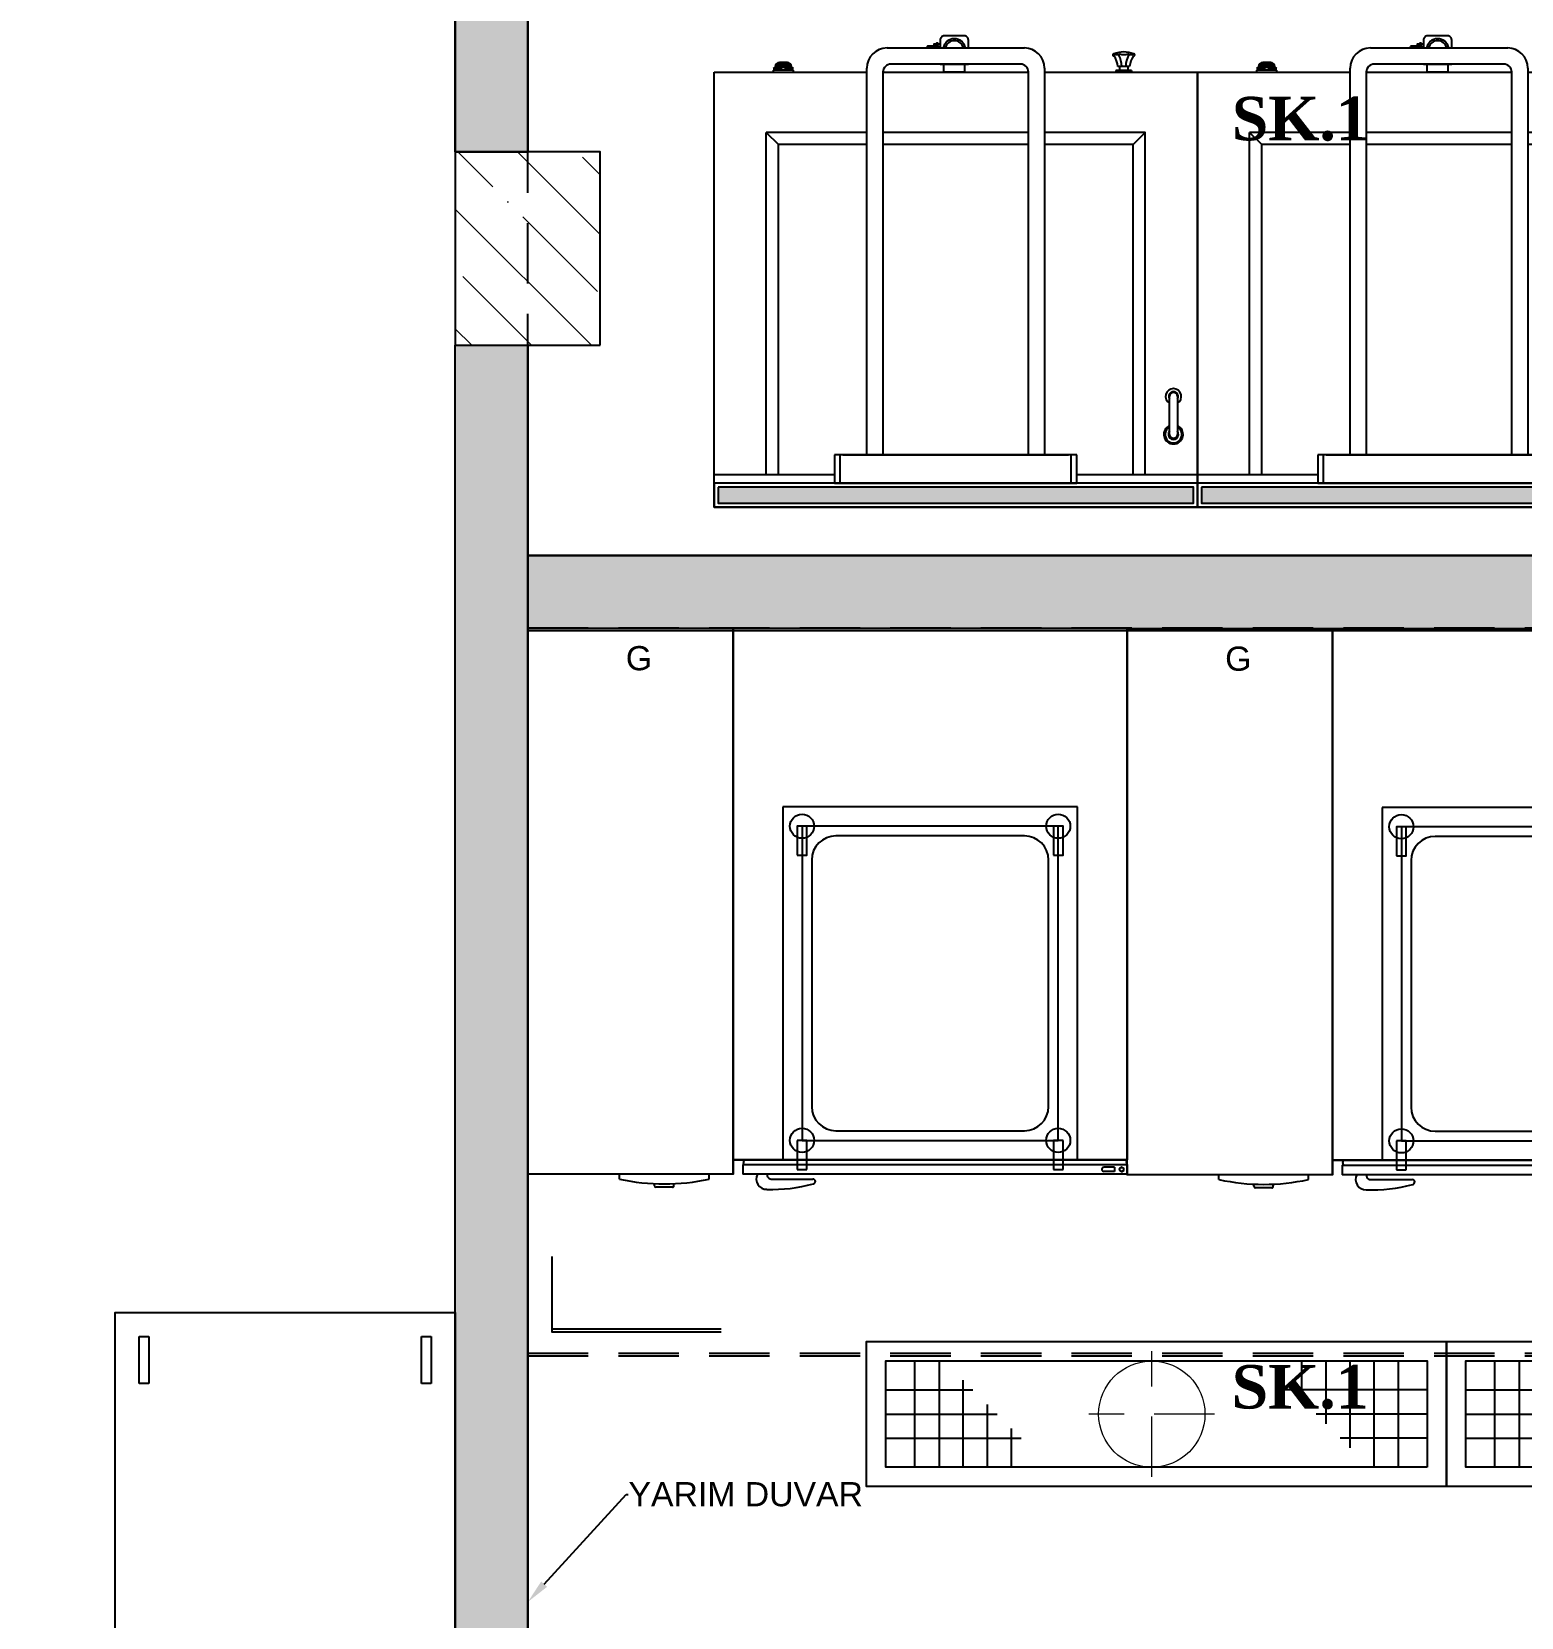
# Model space of a CAD drawing. Header units: millimetres. Extents: x 322668 to 332469, y 13187 to 20117.
# Drawn here: x 328759.9 to 329068.1, y 16436.3 to 16764.3 of the extents above; entities that cross this region are included whole.
import ezdxf
from ezdxf import colors
from ezdxf.entities.mleader import LeaderData, LeaderLine
from ezdxf.enums import TextEntityAlignment as Align
from ezdxf.math import Vec2, Vec3

# ---------------------------------------------------------------- set-up
doc = ezdxf.new("R2010")
doc.units = ezdxf.units.MM
doc.header["$LTSCALE"] = 50
doc.header["$MEASUREMENT"] = 0
doc.header["$PDMODE"] = 3
doc.header["$PDSIZE"] = -0.5
doc.linetypes.add('DASHED2', pattern=[0.375, 0.25, -0.125])
doc.linetypes.add('HIDDEN', pattern=[0.375, 0.25, -0.125])
doc.layers.get('0').update_dxf_attribs({"linetype": 'CONTINUOUS'})
doc.layers.get('DEFPOINTS').update_dxf_attribs({"linetype": 'CONTINUOUS'})
for name, color, linetype in [('-DWG_ANA', 7, 'CONTINUOUS'), ('-DWG_DETAY1', 7, 'CONTINUOUS'), ('-DWG_DETAY2', 7, 'CONTINUOUS'), ('Duvar h-190', 8, 'CONTINUOUS'), ('Mevcut ve İlave Duvar', 7, 'CONTINUOUS'), ('MIM_BA', 3, 'CONTINUOUS'), ('MIM_DOSEME', 7, 'CONTINUOUS'), ('MIM_DUVAR', 4, 'CONTINUOUS'), ('MIM_OLCU-DIS', 1, 'CONTINUOUS'), ('sıhhi tesisat', 162, 'CONTINUOUS'), ('Yarım Duvar', 3, 'CONTINUOUS')]:
    doc.layers.add(name, color=color, linetype=linetype)
for name, color, linetype, lineweight in [('GRC-Ekipman', 4, 'CONTINUOUS', 25), ('Tarama', 252, 'CONTINUOUS', 20), ('yerizg-a', 7, 'CONTINUOUS', 15), ('yerizg-b', 7, 'CONTINUOUS', 9)]:
    doc.layers.add(name, color=color, linetype=linetype, lineweight=lineweight)
doc.styles.add('ekp-yazı', font='arial.ttf', dxfattribs={"height": 10})
doc.styles.add('OLCU', font='TSIMPLEX.SHX', dxfattribs={"width": 0.7})
doc.styles.add('REF', font='calibri.ttf', dxfattribs={"height": 10})
doc.styles.add('ROMANS', font='romans.shx')
doc.styles.get("Standard").update_dxf_attribs({"font": 'arial.ttf', "height": 30})
doc.dimstyles.new('200-OLCU-DIŞ', dxfattribs={"dimtxt": 30, "dimasz": 10, "dimexe": 0, "dimexo": 0, "dimgap": 10, "dimtad": 1, "dimdec": 1, "dimdsep": 46, "dimtxsty": 'OLCU', "dimblk1": 'DOT', "dimblk2": 'DOT', "dimsah": 1, "dimcen": 0, "dimclrd": 7, "dimclre": 7, "dimclrt": 4, "dimadec": 0, "dimazin": 0, "dimtfac": 1, "dimtdec": 1, "dimtix": 1, "dimtmove": 2, "dimatfit": 3, "dimldrblk": 'DOT', "dimfxl": 0, "dimtolj": 1, "dimarcsym": 0})

# ---------------------------------------------------------------- blocks, each defined once
blk = doc.blocks.new('_DOT')
at = {"color": 0, "linetype": 'ByBlock'}
blk.add_line((-0.5, 0), (-1, 0), dxfattribs=at)
at = {"color": 0, "linetype": 'ByBlock', "const_width": 0.5}
blk.add_lwpolyline([(-0.25, 0, 1), (0.25, 0, 1)], format="xyb", close=True, dxfattribs=at)
blk = doc.blocks.new('*D159')
at = {"layer": 'DEFPOINTS', "color": 0}
for p in [(329577.75, 18407.96, -57.5), (327588.54, 14893), (330092.59, 14893)]:
    blk.add_point(p, dxfattribs=at)
at = {"layer": 'MIM_OLCU-DIS', "color": 7, "lineweight": -2}
for p, q in [((330052.83, 18407.96), (330092.59, 18407.96)), ((330092.59, 18397.96), (330092.59, 14903)), ((330052.59, 14893), (330092.59, 14893))]:
    blk.add_line(p, q, dxfattribs=at)
at = {"layer": 'MIM_OLCU-DIS', "color": 7, "lineweight": -2, "xscale": 10, "yscale": 10, "zscale": 10}
for p, rotation in [((330092.59, 18407.96), 90), ((330092.59, 14893), 270)]:
    blk.add_blockref('_DOT', p, dxfattribs=dict(at, rotation=rotation))
at = {"layer": 'MIM_OLCU-DIS', "color": 4, "insert": (330067.59, 16650.48), "char_height": 30, "attachment_point": 5, "rotation": 90, "style": 'OLCU'}
blk.add_mtext('\\A1;3515', dxfattribs=at)
blk = doc.blocks.new('100')
h = blk.add_hatch()
h.set_pattern_fill('ANGLE', color=1, scale=0.166667, angle=720, style=0)
h.set_pattern_definition([(360, (358730.5573, 8378.2852), (6e-16, 1.1641666), [0.8466666, -0.3175]), (90, (358730.5573, 8378.2852), (-1.1641666, 6e-16), [0.8466666, -0.3175])])
h.paths.add_polyline_path([(359843.4, 9476.25), (359745.06, 9476.25), (359745.06, 9472.92), (359843.4, 9472.92)])
at = {"layer": '-DWG_ANA', "color": 1}
for p, q in [((359744.23, 9472.08), (359744.23, 9562.08)), ((359744.23, 9562.08), (359753.37, 9562.08)), ((359753.37, 9562.08), (359775.85, 9562.08)), ((359779.18, 9562.08), (359809.28, 9562.08)), ((359812.61, 9562.08), (359844.23, 9562.08)), ((359844.23, 9562.08), (359844.23, 9472.08)), ((359844.23, 9472.08), (359744.23, 9472.08))]:
    blk.add_line(p, q, dxfattribs=at)
at = {"layer": '-DWG_DETAY1', "color": 1}
for p, q in [((359819.28, 9482.92), (359769.18, 9482.92)), ((359769.18, 9482.92), (359769.18, 9477.08)), ((359770.33, 9477.08), (359770.33, 9482.92)), ((359770.9, 9482.92), (359817.56, 9482.92)), ((359818.13, 9477.08), (359818.13, 9482.92)), ((359819.28, 9477.08), (359819.28, 9482.92)), ((359769.18, 9478.75), (359744.23, 9478.75)), ((359769.18, 9477.08), (359819.28, 9477.08)), ((359844.23, 9478.75), (359819.28, 9478.75))]:
    blk.add_line(p, q, dxfattribs=at)
at = {"layer": '-DWG_DETAY2', "color": 1}
blk.add_line((359844.23, 9477.08), (359744.23, 9477.08), dxfattribs=at)
at = {"color": 1}
for p, q in [((359780.02, 9567.08), (359808.44, 9567.08)), ((359756.91, 9563.2), (359756.49, 9562.82)), ((359758.16, 9562.82), (359756.49, 9562.82)), ((359760.66, 9562.52), (359756.49, 9562.52)), ((359756.49, 9562.52), (359756.49, 9562.08)), ((359756.91, 9563.22), (359756.91, 9563.2)), ((359760.13, 9563.03), (359757.03, 9563.03)), ((359760.04, 9563.22), (359757.12, 9563.22)), ((359760, 9563.42), (359757.15, 9563.42)), ((359759.9, 9563.61), (359757.26, 9563.61)), ((359759.61, 9563.81), (359757.55, 9563.81)), ((359759.41, 9564.05), (359757.74, 9564.05)), ((359758.16, 9562.52), (359758.16, 9562.82)), ((359760.66, 9562.82), (359758.99, 9562.82)), ((359758.99, 9562.52), (359758.99, 9562.82)), ((359760.24, 9563.2), (359760.24, 9563.22)), ((359760.66, 9562.82), (359760.24, 9563.2)), ((359760.66, 9562.08), (359760.66, 9562.52)), ((359775.85, 9482.92), (359775.85, 9562.92)), ((359807.61, 9563.75), (359780.85, 9563.75)), ((359812.61, 9562.92), (359812.61, 9482.92)), ((359756.49, 9562.08), (359760.66, 9562.08)), ((359779.18, 9562.08), (359779.18, 9482.92)), ((359809.28, 9482.92), (359809.28, 9562.08)), ((359779.18, 9482.92), (359775.85, 9482.92)), ((359812.61, 9482.92), (359809.28, 9482.92)), ((359844.23, 9477.08), (359744.23, 9477.08))]:
    blk.add_line(p, q, dxfattribs=at)
at = {"color": 1, "linetype": 'ByBlock', "lineweight": -2}
for p, q in [((359830.63, 9562.42), (359827.35, 9562.42)), ((359827.35, 9562.42), (359827.35, 9562.08)), ((359830.22, 9563.23), (359827.76, 9563.23)), ((359828.17, 9562.42), (359828.17, 9563.23)), ((359829.81, 9563.23), (359829.81, 9562.42)), ((359830.63, 9562.42), (359830.63, 9562.08)), ((359838.47, 9487.14), (359838.47, 9495.01)), ((359840.09, 9495.01), (359840.09, 9487.14))]:
    blk.add_line(p, q, dxfattribs=at)
at = {"color": 1}
blk.add_lwpolyline([(359796.85, 9567.08), (359796.85, 9568.75, 0.414214), (359796.02, 9569.58), (359791.85, 9569.58, 0.414214), (359791.02, 9568.75), (359791.02, 9567.08)], format="xyb", dxfattribs=at)
for points in [[(359788.3, 9567.08), (359788.3, 9567.38)], [(359788.47, 9567.54), (359790.57, 9567.54), (359790.57, 9567.08)], [(359789.8, 9567.54), (359789.8, 9567.91), (359790.21, 9567.91)], [(359790.41, 9567.91), (359790.41, 9567.54)], [(359790.61, 9567.91), (359791.02, 9567.91), (359791.02, 9567.5)], [(359791.02, 9563.75), (359796.85, 9563.75)], [(359775.85, 9549.58), (359755.04, 9549.58)], [(359755.04, 9478.75), (359755.04, 9549.58)], [(359755.04, 9549.58), (359757.54, 9547.08)], [(359809.28, 9549.58), (359779.18, 9549.58)], [(359833.42, 9478.75), (359833.42, 9549.58), (359812.61, 9549.58)], [(359833.42, 9549.58), (359830.92, 9547.08)], [(359775.85, 9547.08), (359757.54, 9547.08)], [(359757.54, 9478.75), (359757.54, 9547.08)], [(359809.28, 9547.08), (359779.18, 9547.08)], [(359830.92, 9478.75), (359830.92, 9547.08), (359812.61, 9547.08)], [(359744.23, 9477.08), (359744.23, 9472.08), (359844.23, 9472.08), (359844.23, 9477.08), (359744.23, 9477.08), (359744.23, 9472.08)]]:
    blk.add_lwpolyline(points, dxfattribs=at)
for points in [[(359796.07, 9562.08), (359791.8, 9562.08), (359791.8, 9563.75), (359796.07, 9563.75)], [(359745.06, 9476.25), (359745.06, 9472.92), (359843.4, 9472.92), (359843.4, 9476.25)]]:
    blk.add_lwpolyline(points, close=True, dxfattribs=at)
at = {"color": 1, "linetype": 'ByBlock', "lineweight": -2}
blk.add_lwpolyline([(359827.35, 9562.08), (359830.63, 9562.08)], dxfattribs=at)
at = {"color": 1}
blk.add_circle((359790.41, 9567.91), 0.135, dxfattribs=at)
for centre, radius, start, end in [((359793.94, 9566.67), 2.33, 10.2866, 169.7134), ((359780.02, 9562.92), 4.17, 90, 180), ((359788.58, 9567.23), 0.32, 109.0567, 152.0066), ((359790.41, 9567.91), 0.197, 0, 180), ((359793.94, 9566.67), 1.91, 12.5939, 167.4061), ((359808.44, 9562.92), 4.17, 0, 90), ((359757.74, 9563.22), 0.833, 90, 180), ((359759.41, 9563.22), 0.833, 0, 90), ((359780.85, 9562.08), 1.67, 90, 180), ((359807.61, 9562.08), 1.67, 0, 90), ((359839.28, 9487.14), 1.99, 114.0472, 65.9528), ((359839.28, 9487.1), 1.73, 118.0665, 61.9335), ((359839.28, 9487.14), 1.04, 141.2269, 38.7731)]:
    blk.add_arc(centre, radius, start, end, dxfattribs=at)
at = {"color": 1, "linetype": 'ByBlock', "lineweight": -2}
for centre, radius, start, end in [((359826.93, 9565.64), 0.206, 89.9995, 270.0005), ((359828.99, 9560.92), 5.34, 67.3536, 112.6464), ((359827.55, 9567.26), 1.54, 246.4257, 288.1341), ((359828.17, 9565.64), 0.206, 89.9995, 213.5743), ((359823.66, 9563.23), 4.92, 0.0881, 28.907), ((359828.99, 9568.27), 2.55, 251.2127, 288.7873), ((359834.32, 9563.23), 4.92, 151.093, 179.9119), ((359830.43, 9567.27), 1.54, 246.481, 293.519), ((359829.81, 9565.64), 0.206, 326.4257, 90.0005), ((359831.05, 9565.64), 0.206, 269.9995, 90.0005), ((359831.05, 9565.64), 0.206, 90, 90.0005), ((359831.05, 9565.64), 0.206, 270, 90), ((359823.84, 9563.03), 3.93, 3.0274, 37.8848), ((359834.14, 9563.03), 3.93, 142.1152, 176.9726), ((359831.05, 9565.64), 0.206, 270, 270.0005), ((359839.28, 9494.99), 1.62, 300, 240), ((359839.28, 9495.01), 0.975, 326.4427, 213.5573), ((359839.28, 9495.01), 0.812, 0, 180), ((359839.28, 9487.14), 0.813, 180, 0)]:
    blk.add_arc(centre, radius, start, end, dxfattribs=at)
blk = doc.blocks.new('BGHGT')
at = {"color": 7, "linetype": 'HIDDEN'}
for p, q in [((360936.69, 9328.43, -417.9), (360936.69, 9178.43, -417.9)), ((361436.69, 9328.43, -417.9), (360936.69, 9328.43, -417.9)), ((361436.69, 9328.43, -417.9), (361436.69, 9178.43, -417.9)), ((360936.69, 9178.43, -417.9), (361436.69, 9178.43, -417.9))]:
    blk.add_line(p, q, dxfattribs=at)
at = {"color": 7, "elevation": -417.9}
blk.add_lwpolyline([(360941.69, 9198.43), (360941.69, 9183.43), (360976.69, 9183.43)], dxfattribs=at)
blk = doc.blocks.new('HarekeliT.180-70')
blk.add_lwpolyline([(0, 0), (179.95, 0), (179.95, -70.39), (0, -70.39)], close=True)
at = {"color": 253, "linetype": 'HIDDEN'}
for points in [[(5, -5), (14.72, -5), (14.72, -7.01), (5, -7.01)], [(174.95, -5), (165.23, -5), (165.23, -7.01), (174.95, -7.01)], [(5, -63.38), (14.72, -63.38), (14.72, -65.39), (5, -65.39)], [(174.95, -63.38), (165.23, -63.38), (165.23, -65.39), (174.95, -65.39)]]:
    blk.add_lwpolyline(points, close=True, dxfattribs=at)
blk = doc.blocks.new('Combi Electrolux-')
for p, q in [((329014.65, 16248.75), (329014.65, 16361.75)), ((329030.65, 16361.75), (329057.15, 16361.75)), ((329057.15, 16361.75), (329057.15, 16248.75)), ((329057.15, 16251.75), (329057.15, 16361.75)), ((329057.15, 16361.75), (329138.65, 16361.75)), ((329138.65, 16361.75), (329138.65, 16251.75)), ((329128.4, 16324.75), (329067.4, 16324.75)), ((329067.4, 16324.75), (329067.4, 16251.75)), ((329128.4, 16251.75), (329128.4, 16324.75)), ((329057.15, 16248.75), (329057.15, 16251.75)), ((329057.15, 16251.75), (329059.15, 16251.75)), ((329138.65, 16251.75), (329057.15, 16251.75)), ((329059.15, 16251.75), (329138.65, 16251.75)), ((329059.15, 16251.75), (329059.41, 16251.52)), ((329059.41, 16251.52), (329059.15, 16251.37)), ((329059.15, 16251.37), (329059.4, 16251.21)), ((329059.4, 16251.21), (329059.15, 16251.08)), ((329059.15, 16251.08), (329059.41, 16250.97)), ((329059.41, 16250.97), (329059.15, 16250.75)), ((329067.4, 16251.75), (329128.4, 16251.75)), ((329138.65, 16251.75), (329138.39, 16251.52)), ((329138.39, 16251.52), (329138.65, 16251.37)), ((329138.65, 16251.08), (329138.4, 16250.97)), ((329138.4, 16250.97), (329138.65, 16250.75)), ((329138.65, 16251.37), (329138.41, 16251.21)), ((329138.41, 16251.21), (329138.65, 16251.08)), ((329057.15, 16248.75), (329030.65, 16248.75)), ((329059.15, 16250.75), (329059.15, 16248.75)), ((329059.15, 16250.75), (329138.65, 16250.75)), ((329138.65, 16248.75), (329059.15, 16248.75)), ((329138.65, 16250.75), (329138.65, 16248.75)), ((329138.65, 16250.75), (329138.65, 16248.75))]:
    blk.add_line(p, q)
at = {"color": 33}
for p, q in [((329124.4, 16320.75), (329071.4, 16320.75)), ((329071.4, 16320.75), (329071.4, 16255.75)), ((329124.4, 16255.75), (329124.4, 16320.75)), ((329117.4, 16318.75), (329078.4, 16318.75)), ((329073.4, 16313.75), (329073.4, 16262.75)), ((329122.4, 16262.75), (329122.4, 16313.75)), ((329078.4, 16257.75), (329117.4, 16257.75)), ((329071.4, 16255.75), (329124.4, 16255.75)), ((329033.65, 16247.75), (329033.65, 16248.75)), ((329052.15, 16247.75), (329052.15, 16248.75)), ((329065.02, 16247.75), (329073.65, 16247.75)), ((329136.06, 16250.18), (329133.84, 16250.18)), ((329136.06, 16249.33), (329133.84, 16249.33)), ((329136.06, 16250.18), (329136.06, 16249.33)), ((329137.51, 16250.25), (329137.06, 16249.97)), ((329137.06, 16249.97), (329137.06, 16249.53)), ((329137.06, 16249.53), (329137.5, 16249.25)), ((329137.5, 16249.25), (329137.96, 16249.53)), ((329137.96, 16249.97), (329137.51, 16250.25)), ((329137.96, 16249.53), (329137.96, 16249.97)), ((329040.9, 16246.35), (329040.9, 16246.76)), ((329044.6, 16246.05), (329041.2, 16246.05)), ((329044.6, 16246.05), (329044.6, 16246.05)), ((329044.9, 16246.35), (329044.9, 16246.76))]:
    blk.add_line(p, q, dxfattribs=at)
at = {"color": 251}
for p, q in [((329072.4, 16255.75), (329070.4, 16255.75)), ((329070.4, 16255.75), (329070.4, 16249.75)), ((329072.4, 16249.75), (329072.4, 16255.75)), ((329125.4, 16255.75), (329123.4, 16255.75)), ((329123.4, 16255.75), (329123.4, 16249.75)), ((329125.4, 16249.75), (329125.4, 16255.75)), ((329070.4, 16249.75), (329072.4, 16249.75)), ((329123.4, 16249.75), (329125.4, 16249.75))]:
    blk.add_line(p, q, dxfattribs=at)
for points in [[(329070.4, 16314.75), (329072.4, 16314.75), (329072.4, 16320.75), (329070.4, 16320.75)], [(329123.4, 16314.75), (329125.4, 16314.75), (329125.4, 16320.75), (329123.4, 16320.75)]]:
    blk.add_lwpolyline(points, close=True, dxfattribs=at)
for centre in [(329071.4, 16320.75), (329124.4, 16320.75), (329071.4, 16255.75), (329124.4, 16255.75)]:
    blk.add_circle(centre, 2.5, dxfattribs=at)
at = {"color": 33}
blk.add_circle((329137.51, 16249.75), 0.422, dxfattribs=at)
for centre, radius, start, end in [((329078.4, 16313.75), 5, 90, 180), ((329117.4, 16313.75), 5, 0, 90), ((329078.4, 16262.75), 5, 180, 270), ((329117.4, 16262.75), 5, 270, 0), ((329042.9, 16289.82), 43.07, 257.5996, 282.4004), ((329064.05, 16247.76), 2.13, 152.4514, 271.8384), ((329065.05, 16248.65), 0.901, 173.6786, 268.011), ((329073.65, 16247.25), 0.5, 280.2235, 90), ((329133.84, 16249.75), 0.422, 90, 270), ((329041.2, 16246.35), 0.3, 180, 270), ((329044.6, 16246.35), 0.3, 269.9709, 0), ((329065.15, 16278.38), 32.77, 268.1836, 285.1943)]:
    blk.add_arc(centre, radius, start, end, dxfattribs=at)
at = {"layer": 'MIM_DOSEME'}
blk.add_lwpolyline([(329014.65, 16361.75), (329057.15, 16361.75), (329057.15, 16248.75), (329014.65, 16248.75)], close=True, dxfattribs=at)
at = {"color": 4, "style": 'ekp-yazı'}
blk.add_text('G', height=5, dxfattribs=at).set_placement((329034.93, 16353.02))
blk = doc.blocks.new('Y-SIFON')
at = {"layer": 'yerizg-a', "color": 0, "linetype": 'Continuous'}
blk.add_circle((0, 0), 11, dxfattribs=at)
at = {"layer": 'yerizg-b', "color": 0, "linetype": 'DASHED2'}
for points in [[(0, 13), (0, -13)], [(-13, 0), (13, 0)]]:
    blk.add_lwpolyline(points, dxfattribs=at)
blk = doc.blocks.new('120')
at = {"layer": 'sıhhi tesisat'}
for p, q in [((16088.22, 16465.14), (16088.22, 16435.14)), ((16093.22, 16465.14), (16093.22, 16442.14)), ((16098.22, 16465.14), (16098.22, 16447.14)), ((16082.22, 16459.14), (16104.22, 16459.14)), ((16104.22, 16454.14), (16082.22, 16454.14)), ((16082.22, 16449.14), (16100.22, 16449.14)), ((16082.22, 16444.14), (16095.22, 16444.14)), ((16082.22, 16439.14), (16090.22, 16439.14)), ((16104.22, 16379.14), (16096.22, 16379.14)), ((16098.22, 16353.14), (16098.22, 16381.14)), ((16093.22, 16353.14), (16093.22, 16376.14)), ((16104.22, 16374.14), (16091.22, 16374.14)), ((16104.22, 16369.14), (16086.22, 16369.14)), ((16088.22, 16353.14), (16088.22, 16371.14)), ((16082.22, 16364.14), (16104.22, 16364.14)), ((16104.22, 16359.14), (16082.22, 16359.14))]:
    blk.add_line(p, q, dxfattribs=at)
for points in [[(16108.22, 16469.14), (16108.22, 16349.14), (16078.22, 16349.14), (16078.22, 16469.14)], [(16104.22, 16465.14), (16104.22, 16353.14), (16082.22, 16353.14), (16082.22, 16465.14)]]:
    blk.add_lwpolyline(points, close=True, dxfattribs=at)
at = {"layer": 'sıhhi tesisat', "rotation": 270}
blk.add_blockref('Y-SIFON', (16093.22, 16408.14), dxfattribs=at)
at = {"layer": 'sıhhi tesisat', "style": 'ROMANS', "width": 0.8}
blk.add_attdef('YRNO', text='', height=10, rotation=270, dxfattribs=at).set_placement((16068.22, 16366.14), align=Align.MIDDLE)
blk = doc.blocks.new('1542')
at = {"color": 7, "linetype": 'HIDDEN'}
for p, q in [((330225.92, 16508.55, -417.5), (330225.92, 16358.55, -417.5)), ((330875.92, 16508.55, -417.5), (330225.92, 16508.55, -417.5)), ((330225.92, 16358.55, -417.5), (330875.92, 16358.55, -417.5))]:
    blk.add_line(p, q, dxfattribs=at)
at = {"color": 7, "elevation": -417.5}
blk.add_lwpolyline([(330230.92, 16378.55), (330230.92, 16363.55), (330265.92, 16363.55)], dxfattribs=at)

msp = doc.modelspace()

# ---------------------------------------------------------------- hatches: boundary and pattern name
at = {"layer": 'Mevcut ve İlave Duvar'}
h = msp.add_hatch(color=256, dxfattribs=at)
h.dxf.hatch_style = 1
h.paths.add_polyline_path([(329602.69, 16655.97), (328862.59, 16655.97), (328862.59, 16640.95), (328905.09, 16640.95), (328986.59, 16640.95), (329602.69, 16640.36)])
at = {"layer": 'Tarama', "ltscale": 0.5}
h = msp.add_hatch(dxfattribs=at)
h.set_pattern_fill('ANSI35', color=256, scale=70, angle=-90)
h.set_pattern_definition([(315, (-29775.514, 5926.281), (12.3743687, 12.3743687), []), (315, (-29775.514, 5913.907), (12.3743687, 12.3743687), [21.875, -4.375, 0, -4.375])])
h.paths.add_polyline_path([(328862.59, 16739.46), (328847.59, 16739.46), (328847.59, 16737.47), (328862.59, 16737.47)])
h.paths.add_polyline_path([(328877.59, 16739.46), (328862.59, 16739.46), (328862.59, 16737.47), (328877.59, 16737.47)])
h.paths.add_polyline_path([(328862.59, 16699.46), (328877.59, 16699.46), (328877.59, 16737.47), (328862.59, 16737.47)])
h.paths.add_polyline_path([(328847.59, 16699.46), (328862.59, 16699.46), (328862.59, 16737.47), (328847.59, 16737.47)])
at = {"layer": 'Yarım Duvar'}
h = msp.add_hatch(color=256, dxfattribs=at)
h.dxf.hatch_style = 1
h.paths.add_polyline_path([(328862.59, 16819.46), (328847.59, 16819.46), (328847.59, 16739.46), (328862.59, 16739.46)])
h = msp.add_hatch(color=256, dxfattribs=at)
h.dxf.hatch_style = 1
h.paths.add_polyline_path([(328862.59, 16699.46), (328847.59, 16699.46), (328847.59, 16179.46), (328862.59, 16179.46)])

# ---------------------------------------------------------------- linework, layer by layer
at = {"layer": 'Duvar h-190', "elevation": -272.04}
msp.add_lwpolyline([(328862.59, 16655.97), (329602.69, 16655.97), (329602.69, 16640.36), (328862.59, 16640.36)], close=True, dxfattribs=at)
at = {"layer": 'MIM_BA', "elevation": -287.04}
msp.add_lwpolyline([(328877.59, 16699.46), (328877.59, 16739.46), (328847.59, 16739.46), (328847.59, 16699.46), (328877.59, 16699.46)], dxfattribs=at)
at = {"layer": 'MIM_DOSEME', "color": 3, "elevation": -272.04}
msp.add_lwpolyline([(328847.59, 16179.46), (328847.59, 16699.46)], dxfattribs=at)
at = {"layer": 'MIM_DUVAR'}
msp.add_line((329602.69, 16655.97, -1682.5), (328862.59, 16655.97, -1682.5), dxfattribs=at)
at = {"layer": 'MIM_DUVAR', "elevation": -1682.5}
msp.add_lwpolyline([(329602.69, 16640.36), (328862.59, 16640.95)], dxfattribs=at)
at = {"layer": 'Yarım Duvar'}
for points, elevation in [([(328847.59, 16739.46), (328862.59, 16739.46), (328862.59, 16819.46), (328847.59, 16819.46)], -287.04), ([(328847.59, 16819.46), (328862.59, 16819.46), (328862.59, 16739.46), (328847.59, 16739.46)], -287.04), ([(328862.59, 16179.46), (328847.59, 16179.46), (328847.59, 16699.46), (328862.59, 16699.46)], -272.04)]:
    msp.add_lwpolyline(points, close=True, dxfattribs=dict(at, elevation=elevation))
at = {"layer": 'Yarım Duvar', "elevation": -272.04}
msp.add_lwpolyline([(328862.59, 16179.46), (328862.59, 16699.46)], dxfattribs=at)

# ---------------------------------------------------------------- block references
at = {"color": 7, "rotation": 270}
for p in [(312583.55, 32571.54, -272.04), (312703.55, 32571.54, -272.04)]:
    msp.add_blockref('120', p, dxfattribs=at)
at = {"layer": 'GRC-Ekipman', "linetype": 'Continuous', "rotation": 270}
msp.add_blockref('HarekeliT.180-70', (328847.59, 16499.37, -272.04), dxfattribs=at)
at = {"layer": 'Mevcut ve İlave Duvar'}
msp.add_blockref('1542', (-1363.33, 131.8, 145.46), dxfattribs=at)
at = {"layer": 'MIM_DOSEME'}
for name, p in [('100', (-30843.11, 7193.88, -417.5)), ('100', (-30743.11, 7193.88, -417.5)), ('BGHGT', (-32074.1, 7312.52, 0.4)), ('Combi Electrolux-', (-152.07, 279.2, -272.04)), ('Combi Electrolux-', (-28.07, 279.1, -272.04))]:
    msp.add_blockref(name, p, dxfattribs=at)
at = {"layer": 'Yarım Duvar', "rotation": 180}
msp.add_blockref('BGHGT', (690299.28, 25984.4, 0.4), dxfattribs=at)

# ---------------------------------------------------------------- texts
at = {"color": 7, "char_height": 20, "attachment_point": 3, "style": 'REF'}
for insert in [(329036.57, 16750.86, 250), (329036.54, 16488.48, 265)]:
    msp.add_mtext_dynamic_manual_height_columns('{\\fCentury|b1|i0|c162|p18;^I\\H0.45x;\\C1;SK.1}', width=512.9971, gutter_width=50, heights=[0], dxfattribs=dict(at, insert=insert))

# ---------------------------------------------------------------- dimensions: what is measured, and where the dimension line sits
at = {"layer": 'MIM_OLCU-DIS', "color": 22}
dim = msp.add_linear_dim(base=(330092.59, 14893), p1=(329577.75, 18407.96, -57.5), p2=(327588.54, 14893), angle=270, dimstyle='200-OLCU-DIŞ', dxfattribs=at)
dim.commit()
dim.dimension.update_dxf_attribs({"geometry": '*D159', "text_midpoint": (330067.59, 16650.48)})

# ---------------------------------------------------------------- leaders
at = {"layer": 'MIM_DOSEME'}
ml = msp.add_multileader_mtext('Standard', dxfattribs=at)
ml.set_content('YARIM DUVAR', color=256)
ml.set_leader_properties()
ml.build(insert=Vec2(0, 0))
ml.multileader.update_dxf_attribs({"text_right_attachment_type": 6, "dogleg_length": 0.36, "arrow_head_size": 5})
ctx = ml.context
ctx.base_point, ctx.char_height, ctx.arrow_head_size, ctx.landing_gap_size, ctx.plane_origin = Vec3(328883.33, 16461.72, -272.04), 5, 5, 0.09, Vec3(328862.59, 16439.46, -272.04)
ctx.right_attachment = 6
notes = []
notes.append((ctx, [(0, (1, 1, 0), (328882.97, 16461.72, -272.04), (1, 0), 0.36, [(0, [(328862.59, 16439.46, -272.04)], 0, [])])]))
ctx.mtext.insert, ctx.mtext.flow_direction = Vec3(328883.42, 16464.26, -272.04), 5
for ctx, leaders in notes:
    for number, flags, end, landing, length, lines in leaders:
        leader = LeaderData()
        leader.index, (leader.has_last_leader_line, leader.has_dogleg_vector, leader.attachment_direction) = number, flags
        leader.last_leader_point, leader.dogleg_vector, leader.dogleg_length = Vec3(end), Vec3(landing), length
        for number, points, colour, breaks in lines:
            line = LeaderLine()
            line.index, line.vertices, line.color, line.breaks = number, Vec3.list(points), colors.encode_raw_color(colour), breaks
            leader.lines.append(line)
        ctx.leaders.append(leader)

doc.saveas('drawing.dxf')
